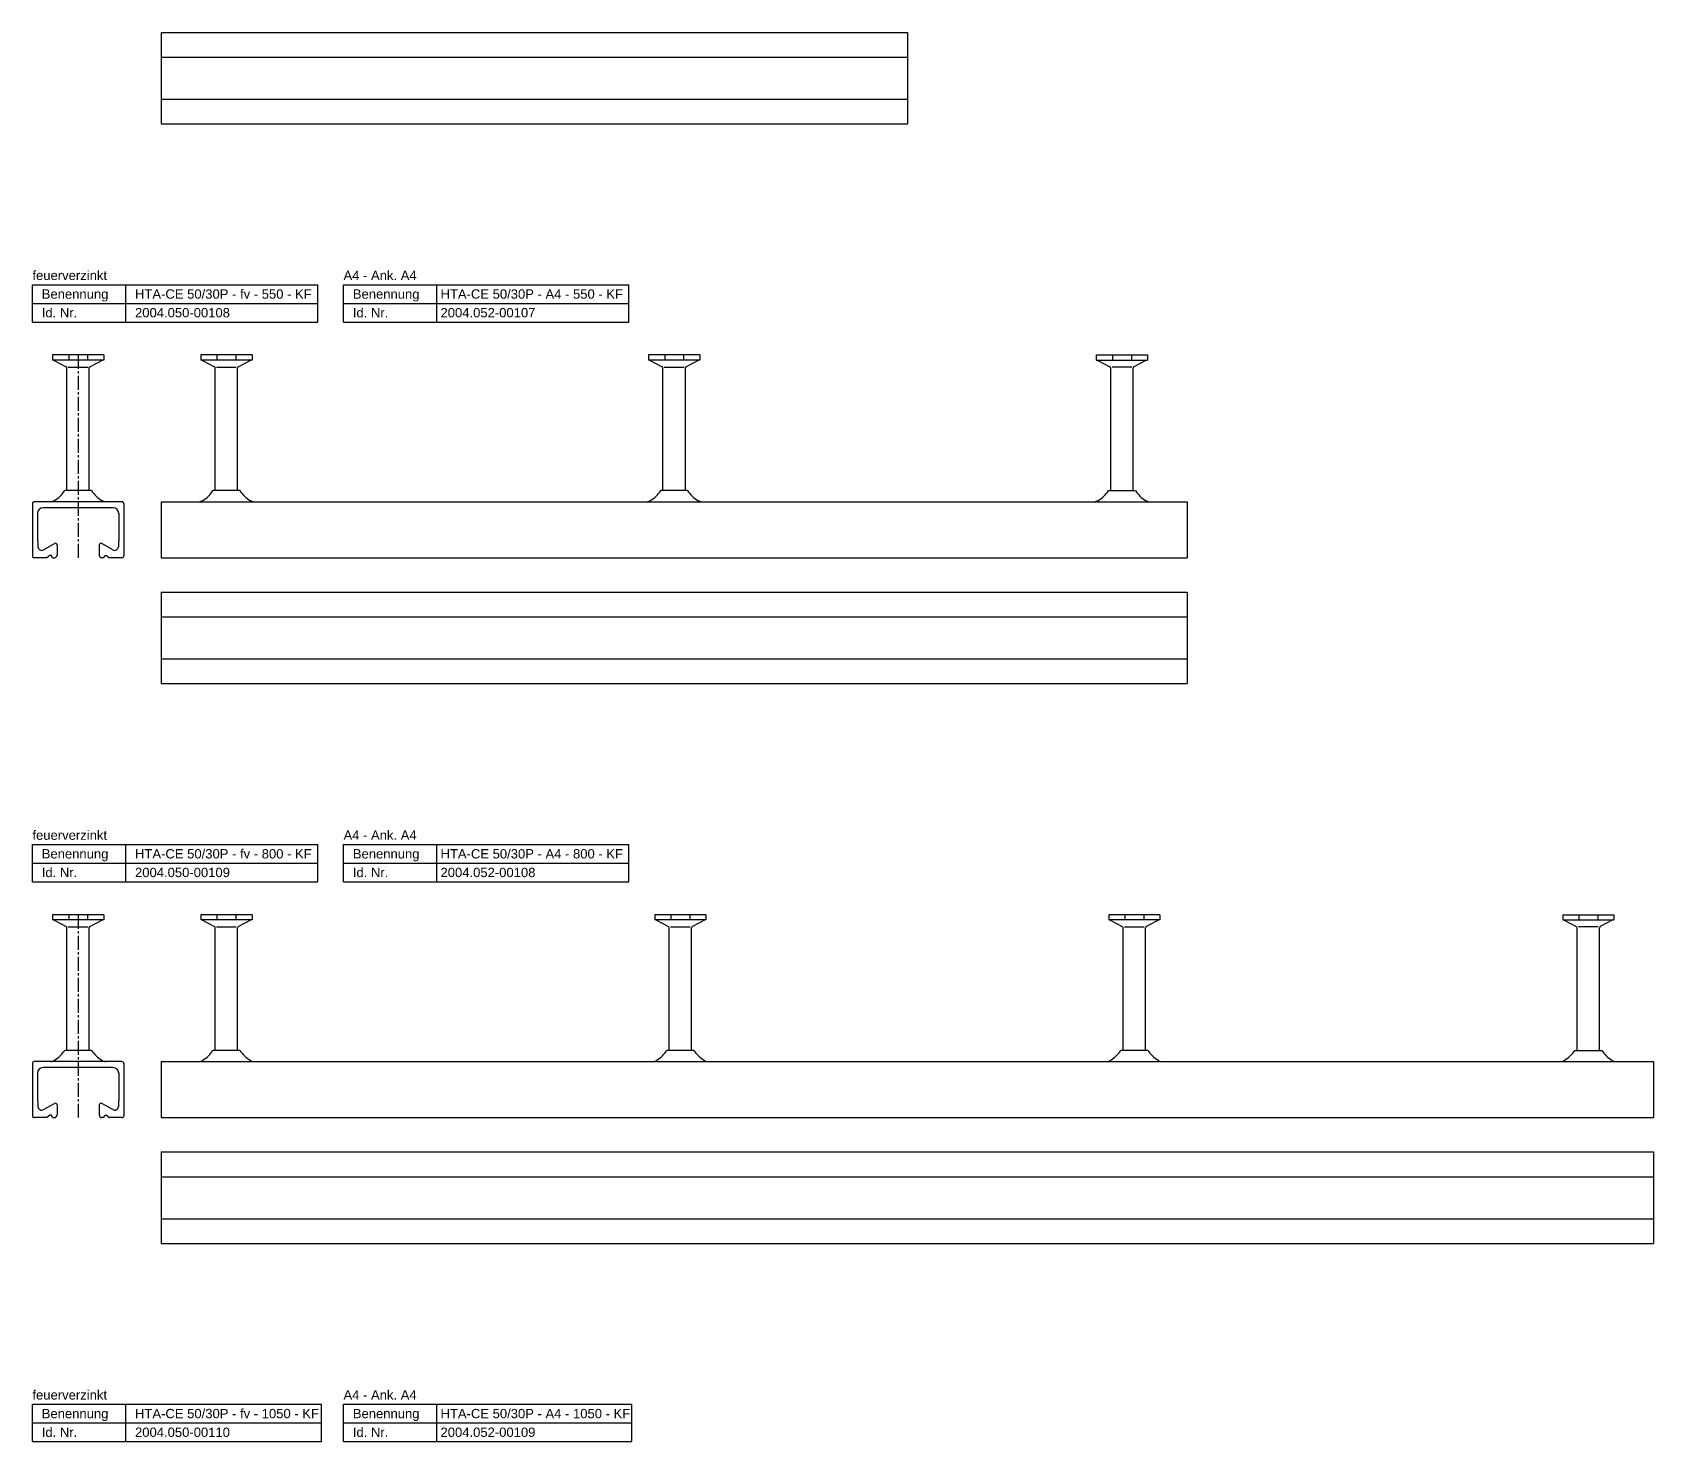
# Model space of a CAD drawing. Header units: millimetres. Extents: x 6357 to 12496, y -479 to 2742.
# Drawn here: x 6357 to 7226, y 314 to 1070 of the extents above; entities that cross this region are included whole.
import ezdxf

# ---------------------------------------------------------------- set-up
doc = ezdxf.new("R2010")
doc.units = ezdxf.units.MM
doc.header["$LTSCALE"] = 10
doc.linetypes.add('MITTE2', pattern=[1.125, 0.75, -0.125, 0.125, -0.125])
doc.layers.add('ACHSEN', color=1, linetype='MITTE2')
doc.layers.add('HALFEN', color=2, linetype='CONTINUOUS')
doc.styles.add('ARIAL50', font='arial.ttf', dxfattribs={"height": 5})

msp = doc.modelspace()

# ---------------------------------------------------------------- linework, layer by layer
at = {"layer": 'ACHSEN'}
for p, q in [((6381.47, 896.75), (6381.47, 788.05)), ((6381.47, 596.75), (6381.47, 488.05))]:
    msp.add_line(p, q, dxfattribs=at)
at = {"layer": 'HALFEN'}
for p, q in [((6425.97, 1069.62), (6825.97, 1069.62)), ((6425.97, 1069.62), (6425.97, 1020.62)), ((6825.97, 1069.62), (6825.97, 1020.62)), ((6425.97, 1056.37), (6825.97, 1056.37)), ((6425.97, 1033.87), (6825.97, 1033.87)), ((6425.97, 1020.62), (6825.97, 1020.62)), ((6356.97, 934.42), (6509.97, 934.42)), ((6356.97, 914.42), (6356.97, 934.42)), ((6406.97, 914.42), (6406.97, 934.42)), ((6509.97, 914.42), (6509.97, 934.42)), ((6523.72, 934.42), (6676.72, 934.42)), ((6523.72, 914.42), (6523.72, 934.42)), ((6573.72, 914.42), (6573.72, 934.42)), ((6676.72, 914.42), (6676.72, 934.42)), ((6356.97, 924.42), (6509.97, 924.42)), ((6523.72, 924.42), (6676.72, 924.42)), ((6356.97, 914.42), (6509.97, 914.42)), ((6523.72, 914.42), (6676.72, 914.42)), ((6395.2, 896.75), (6367.75, 896.75)), ((6367.75, 896.75), (6367.75, 894.05)), ((6376.4, 896.75), (6376.4, 894.05)), ((6386.55, 896.75), (6386.55, 894.05)), ((6395.2, 896.75), (6395.2, 894.05)), ((6474.7, 896.75), (6447.24, 896.75)), ((6447.24, 896.75), (6447.24, 894.05)), ((6455.89, 896.75), (6455.89, 894.05)), ((6466.04, 896.75), (6466.04, 894.05)), ((6474.7, 896.75), (6474.7, 894.05)), ((6714.7, 896.75), (6687.24, 896.75)), ((6687.24, 896.75), (6687.24, 894.05)), ((6695.89, 896.75), (6695.89, 894.05)), ((6706.04, 896.75), (6706.04, 894.05)), ((6714.7, 896.75), (6714.7, 894.05)), ((6927.24, 896.75), (6954.69, 896.75)), ((6927.24, 896.75), (6927.24, 894.05)), ((6935.89, 896.75), (6935.89, 894.05)), ((6946.04, 896.75), (6946.04, 894.05)), ((6954.69, 896.75), (6954.69, 894.05)), ((6395.2, 894.05), (6367.75, 894.05)), ((6368.23, 894.05), (6375.04, 890.47)), ((6375.47, 824.05), (6375.47, 889.77)), ((6376.13, 890.25), (6386.77, 890.25)), ((6387.47, 824.05), (6387.47, 889.77)), ((6394.71, 894.05), (6387.9, 890.47)), ((6474.7, 894.05), (6447.24, 894.05)), ((6447.73, 894.05), (6454.54, 890.47)), ((6454.97, 824.05), (6454.97, 889.77)), ((6455.62, 890.25), (6466.27, 890.25)), ((6466.97, 824.05), (6466.97, 889.77)), ((6474.21, 894.05), (6467.4, 890.47)), ((6714.7, 894.05), (6687.24, 894.05)), ((6687.73, 894.05), (6694.54, 890.47)), ((6694.97, 824.05), (6694.97, 889.77)), ((6695.62, 890.25), (6706.27, 890.25)), ((6706.97, 824.05), (6706.97, 889.77)), ((6714.21, 894.05), (6707.4, 890.47)), ((6927.24, 894.05), (6954.69, 894.05)), ((6927.73, 894.05), (6934.54, 890.47)), ((6934.97, 824.05), (6934.97, 889.77)), ((6946.31, 890.25), (6935.67, 890.25)), ((6946.97, 824.05), (6946.97, 889.77)), ((6954.2, 894.05), (6947.39, 890.47)), ((6356.97, 817.05), (6356.97, 789.05)), ((6404.97, 818.05), (6357.97, 818.05)), ((6388.68, 824.05), (6374.27, 824.05)), ((6388.68, 824.05), (6387.94, 824.05)), ((6405.97, 817.05), (6405.97, 789.05)), ((6425.97, 818.05), (6975.97, 818.05)), ((6425.97, 818.05), (6425.97, 788.05)), ((6468.18, 824.05), (6453.76, 824.05)), ((6708.18, 824.05), (6693.76, 824.05)), ((6933.76, 824.05), (6948.17, 824.05)), ((6975.97, 818.05), (6975.97, 788.05)), ((6359.72, 811.85), (6359.71, 799.8)), ((6400.22, 814.85), (6362.72, 814.85)), ((6403.22, 812.05), (6403.22, 799.8)), ((6359.71, 799.8), (6359.9, 793.99)), ((6403.22, 799.8), (6403.04, 793.99)), ((6362.9, 792.32), (6368.72, 795.67)), ((6370.22, 794.81), (6370.22, 789.55)), ((6392.72, 794.81), (6392.72, 789.55)), ((6400.04, 792.32), (6394.22, 795.67)), ((6364.72, 788.05), (6357.97, 788.05)), ((6366.22, 789.3), (6364.72, 788.05)), ((6367.22, 789.3), (6366.22, 789.3)), ((6367.72, 788.05), (6367.22, 789.3)), ((6367.72, 788.05), (6368.72, 788.05)), ((6395.22, 788.05), (6394.22, 788.05)), ((6395.22, 788.05), (6395.72, 789.3)), ((6395.72, 789.3), (6396.72, 789.3)), ((6396.72, 789.3), (6398.22, 788.05)), ((6404.97, 788.05), (6398.22, 788.05)), ((6425.97, 788.05), (6975.97, 788.05)), ((6425.97, 769.62), (6975.97, 769.62)), ((6425.97, 769.62), (6425.97, 720.62)), ((6975.97, 769.62), (6975.97, 720.62)), ((6425.97, 756.37), (6975.97, 756.37)), ((6425.97, 733.87), (6975.97, 733.87)), ((6425.97, 720.62), (6975.97, 720.62)), ((6356.97, 634.42), (6509.97, 634.42)), ((6356.97, 614.42), (6356.97, 634.42)), ((6406.97, 614.42), (6406.97, 634.42)), ((6509.97, 614.42), (6509.97, 634.42)), ((6523.72, 634.42), (6676.72, 634.42)), ((6523.72, 614.42), (6523.72, 634.42)), ((6573.72, 614.42), (6573.72, 634.42)), ((6676.72, 614.42), (6676.72, 634.42)), ((6356.97, 624.42), (6509.97, 624.42)), ((6523.72, 624.42), (6676.72, 624.42)), ((6356.97, 614.42), (6509.97, 614.42)), ((6523.72, 614.42), (6676.72, 614.42)), ((6395.2, 596.75), (6367.75, 596.75)), ((6367.75, 596.75), (6367.75, 594.05)), ((6395.2, 594.05), (6367.75, 594.05)), ((6368.23, 594.05), (6375.04, 590.47)), ((6376.4, 596.75), (6376.4, 594.05)), ((6386.55, 596.75), (6386.55, 594.05)), ((6394.71, 594.05), (6387.9, 590.47)), ((6395.2, 596.75), (6395.2, 594.05)), ((6474.7, 596.75), (6447.24, 596.75)), ((6447.24, 596.75), (6447.24, 594.05)), ((6474.7, 594.05), (6447.24, 594.05)), ((6447.73, 594.05), (6454.54, 590.47)), ((6455.89, 596.75), (6455.89, 594.05)), ((6466.04, 596.75), (6466.04, 594.05)), ((6474.21, 594.05), (6467.4, 590.47)), ((6474.7, 596.75), (6474.7, 594.05)), ((6718.03, 596.75), (6690.57, 596.75)), ((6690.57, 596.75), (6690.57, 594.05)), ((6718.03, 594.05), (6690.57, 594.05)), ((6691.06, 594.05), (6697.87, 590.47)), ((6699.22, 596.75), (6699.22, 594.05)), ((6709.37, 596.75), (6709.37, 594.05)), ((6717.54, 594.05), (6710.73, 590.47)), ((6718.03, 596.75), (6718.03, 594.05)), ((6961.36, 596.75), (6933.9, 596.75)), ((6933.9, 596.75), (6933.9, 594.05)), ((6961.36, 594.05), (6933.9, 594.05)), ((6934.39, 594.05), (6941.2, 590.47)), ((6942.55, 596.75), (6942.55, 594.05)), ((6952.7, 596.75), (6952.7, 594.05)), ((6960.87, 594.05), (6954.06, 590.47)), ((6961.36, 596.75), (6961.36, 594.05)), ((7177.24, 596.75), (7204.69, 596.75)), ((7177.24, 596.75), (7177.24, 594.05)), ((7177.24, 594.05), (7204.69, 594.05)), ((7177.73, 594.05), (7184.54, 590.47)), ((7185.89, 596.75), (7185.89, 594.05)), ((7196.04, 596.75), (7196.04, 594.05)), ((7204.2, 594.05), (7197.39, 590.47)), ((7204.69, 596.75), (7204.69, 594.05)), ((6375.47, 524.05), (6375.47, 589.77)), ((6376.13, 590.25), (6386.77, 590.25)), ((6387.47, 524.05), (6387.47, 589.77)), ((6454.97, 524.05), (6454.97, 589.77)), ((6455.62, 590.25), (6466.27, 590.25)), ((6466.97, 524.05), (6466.97, 589.77)), ((6698.3, 524.05), (6698.3, 589.77)), ((6698.95, 590.25), (6709.6, 590.25)), ((6710.3, 524.05), (6710.3, 589.77)), ((6941.63, 524.05), (6941.63, 589.77)), ((6942.28, 590.25), (6952.93, 590.25)), ((6953.63, 524.05), (6953.63, 589.77)), ((7184.97, 524.05), (7184.97, 589.77)), ((7196.31, 590.25), (7185.67, 590.25)), ((7196.97, 524.05), (7196.97, 589.77)), ((6388.68, 524.05), (6374.27, 524.05)), ((6388.68, 524.05), (6387.94, 524.05)), ((6468.18, 524.05), (6453.76, 524.05)), ((6711.51, 524.05), (6697.09, 524.05)), ((6954.84, 524.05), (6940.42, 524.05)), ((7183.76, 524.05), (7198.17, 524.05)), ((6356.97, 517.05), (6356.97, 489.05)), ((6404.97, 518.05), (6357.97, 518.05)), ((6400.22, 514.85), (6362.72, 514.85)), ((6405.97, 517.05), (6405.97, 489.05)), ((6425.97, 518.05), (7225.97, 518.05)), ((6425.97, 518.05), (6425.97, 488.05)), ((7225.97, 518.05), (7225.97, 488.05)), ((6359.72, 511.85), (6359.71, 499.8)), ((6403.22, 512.05), (6403.22, 499.8)), ((6359.71, 499.8), (6359.9, 493.99)), ((6362.9, 492.32), (6368.72, 495.67)), ((6400.04, 492.32), (6394.22, 495.67)), ((6403.22, 499.8), (6403.04, 493.99)), ((6364.72, 488.05), (6357.97, 488.05)), ((6366.22, 489.3), (6364.72, 488.05)), ((6367.22, 489.3), (6366.22, 489.3)), ((6367.72, 488.05), (6367.22, 489.3)), ((6367.72, 488.05), (6368.72, 488.05)), ((6370.22, 494.81), (6370.22, 489.55)), ((6392.72, 494.81), (6392.72, 489.55)), ((6395.22, 488.05), (6394.22, 488.05)), ((6395.22, 488.05), (6395.72, 489.3)), ((6395.72, 489.3), (6396.72, 489.3)), ((6396.72, 489.3), (6398.22, 488.05)), ((6404.97, 488.05), (6398.22, 488.05)), ((6425.97, 488.05), (7225.97, 488.05)), ((6425.97, 469.62), (7225.97, 469.62)), ((6425.97, 469.62), (6425.97, 420.62)), ((7225.97, 469.62), (7225.97, 420.62)), ((6425.97, 456.37), (7225.97, 456.37)), ((6425.97, 433.87), (7225.97, 433.87)), ((6425.97, 420.62), (7225.97, 420.62)), ((6356.97, 334.42), (6511.94, 334.42)), ((6356.97, 314.42), (6356.97, 334.42)), ((6406.97, 314.42), (6406.97, 334.42)), ((6511.94, 314.42), (6511.94, 334.42)), ((6523.72, 334.42), (6678.2, 334.42)), ((6523.72, 314.42), (6523.72, 334.42)), ((6573.72, 314.42), (6573.72, 334.42)), ((6678.2, 314.42), (6678.2, 334.42)), ((6356.97, 324.42), (6511.94, 324.42)), ((6523.72, 324.42), (6678.2, 324.42)), ((6356.97, 314.42), (6511.94, 314.42)), ((6523.72, 314.42), (6678.2, 314.42))]:
    msp.add_line(p, q, dxfattribs=at)
for centre, radius, start, end in [((6374.67, 889.77), 0.8, 0, 62.30053), ((6388.27, 889.77), 0.8, 117.69947, 180), ((6454.17, 889.77), 0.8, 0, 62.30053), ((6467.77, 889.77), 0.8, 117.69947, 180), ((6694.17, 889.77), 0.8, 0, 62.30053), ((6707.77, 889.77), 0.8, 117.69947, 180), ((6934.17, 889.77), 0.8, 0, 62.30053), ((6947.77, 889.77), 0.8, 117.69947, 180), ((6357.97, 817.05), 1, 90, 180), ((6364.7, 826.8), 9, 283.5362, 296.84141), ((6359.83, 833.59), 17.3, 301.0756, 326.5383), ((6403.11, 833.59), 17.3, 213.4617, 238.9244), ((6398.25, 826.8), 9, 243.15859, 256.4638), ((6404.97, 817.05), 1, 0, 90), ((6444.2, 826.8), 9, 283.5362, 296.84141), ((6439.33, 833.59), 17.3, 301.0756, 326.5383), ((6482.61, 833.59), 17.3, 213.4617, 238.9244), ((6477.74, 826.8), 9, 243.15859, 256.4638), ((6684.2, 826.8), 9, 283.5362, 296.84141), ((6679.33, 833.59), 17.3, 301.0756, 326.5383), ((6722.61, 833.59), 17.3, 213.4617, 238.9244), ((6717.74, 826.8), 9, 243.15859, 256.4638), ((6924.19, 826.8), 9, 283.5362, 296.84141), ((6919.32, 833.59), 17.3, 301.0756, 326.5383), ((6962.61, 833.59), 17.3, 213.4617, 238.9244), ((6957.74, 826.8), 9, 243.15859, 256.4638), ((6362.72, 811.85), 3, 90, 180), ((6400.22, 811.85), 3, 0, 90), ((6361.9, 794.05), 2, 181.84304, 299.95321), ((6369.22, 794.81), 1, 0, 119.95321), ((6393.72, 794.81), 1, 60.04679, 180), ((6401.04, 794.05), 2, 240.04679, 358.15696), ((6357.97, 789.05), 1, 180, 270), ((6368.72, 789.55), 1.5, 270, 0), ((6394.22, 789.55), 1.5, 180, 270), ((6404.97, 789.05), 1, 270, 0), ((6374.67, 589.77), 0.8, 0, 62.30053), ((6388.27, 589.77), 0.8, 117.69947, 180), ((6454.17, 589.77), 0.8, 0, 62.30053), ((6467.77, 589.77), 0.8, 117.69947, 180), ((6697.5, 589.77), 0.8, 0, 62.30053), ((6711.1, 589.77), 0.8, 117.69947, 180), ((6940.83, 589.77), 0.8, 0, 62.30053), ((6954.43, 589.77), 0.8, 117.69947, 180), ((7184.17, 589.77), 0.8, 0, 62.30053), ((7197.77, 589.77), 0.8, 117.69947, 180), ((6359.83, 533.59), 17.3, 301.0756, 326.5383), ((6403.11, 533.59), 17.3, 213.4617, 238.9244), ((6439.33, 533.59), 17.3, 301.0756, 326.5383), ((6482.61, 533.59), 17.3, 213.4617, 238.9244), ((6682.66, 533.59), 17.3, 301.0756, 326.5383), ((6725.94, 533.59), 17.3, 213.4617, 238.9244), ((6925.99, 533.59), 17.3, 301.0756, 326.5383), ((6969.27, 533.59), 17.3, 213.4617, 238.9244), ((7169.32, 533.59), 17.3, 301.0756, 326.5383), ((7212.61, 533.59), 17.3, 213.4617, 238.9244), ((6357.97, 517.05), 1, 90, 180), ((6362.72, 511.85), 3, 90, 180), ((6364.7, 526.8), 9, 283.5362, 296.84141), ((6398.25, 526.8), 9, 243.15859, 256.4638), ((6400.22, 511.85), 3, 0, 90), ((6404.97, 517.05), 1, 0, 90), ((6444.2, 526.8), 9, 283.5362, 296.84141), ((6477.74, 526.8), 9, 243.15859, 256.4638), ((6687.53, 526.8), 9, 283.5362, 296.84141), ((6721.07, 526.8), 9, 243.15859, 256.4638), ((6930.86, 526.8), 9, 283.5362, 296.84141), ((6964.4, 526.8), 9, 243.15859, 256.4638), ((7174.19, 526.8), 9, 283.5362, 296.84141), ((7207.74, 526.8), 9, 243.15859, 256.4638), ((6369.22, 494.81), 1, 0, 119.95321), ((6393.72, 494.81), 1, 60.04679, 180), ((6357.97, 489.05), 1, 180, 270), ((6361.9, 494.05), 2, 181.84304, 299.95321), ((6368.72, 489.55), 1.5, 270, 0), ((6394.22, 489.55), 1.5, 180, 270), ((6401.04, 494.05), 2, 240.04679, 358.15696), ((6404.97, 489.05), 1, 270, 0)]:
    msp.add_arc(centre, radius, start, end, dxfattribs=at)

# ---------------------------------------------------------------- texts
at = {"layer": 'HALFEN', "style": 'ARIAL50'}
for s, p in [('feuerverzinkt', (6356.97, 936.92)), ('A4 - Ank. A4', (6523.72, 936.92)), ('Benennung', (6361.97, 926.92)), ('HTA-CE 50/30P - fv - 550 - KF', (6411.97, 926.92)), ('Benennung', (6528.72, 926.92)), ('HTA-CE 50/30P - A4 - 550 - KF', (6575.72, 926.92)), ('Id. Nr.', (6361.97, 916.92)), ('2004.050-00108', (6411.97, 916.92)), ('Id. Nr.', (6528.72, 916.92)), ('2004.052-00107', (6575.72, 916.92)), ('feuerverzinkt', (6356.97, 636.92)), ('A4 - Ank. A4', (6523.72, 636.92)), ('Benennung', (6361.97, 626.92)), ('HTA-CE 50/30P - fv - 800 - KF', (6411.97, 626.92)), ('Benennung', (6528.72, 626.92)), ('HTA-CE 50/30P - A4 - 800 - KF', (6575.72, 626.92)), ('Id. Nr.', (6361.97, 616.92)), ('2004.050-00109', (6411.97, 616.92)), ('Id. Nr.', (6528.72, 616.92)), ('2004.052-00108', (6575.72, 616.92)), ('feuerverzinkt', (6356.97, 336.92)), ('A4 - Ank. A4', (6523.72, 336.92)), ('Benennung', (6361.97, 326.92)), ('HTA-CE 50/30P - fv - 1050 - KF', (6411.97, 326.92)), ('Benennung', (6528.72, 326.92)), ('HTA-CE 50/30P - A4 - 1050 - KF', (6575.72, 326.92)), ('Id. Nr.', (6361.97, 316.92)), ('2004.050-00110', (6411.97, 316.92)), ('Id. Nr.', (6528.72, 316.92)), ('2004.052-00109', (6575.72, 316.92))]:
    msp.add_text(s, height=5, dxfattribs=at).set_placement(p)

doc.saveas('drawing.dxf')
